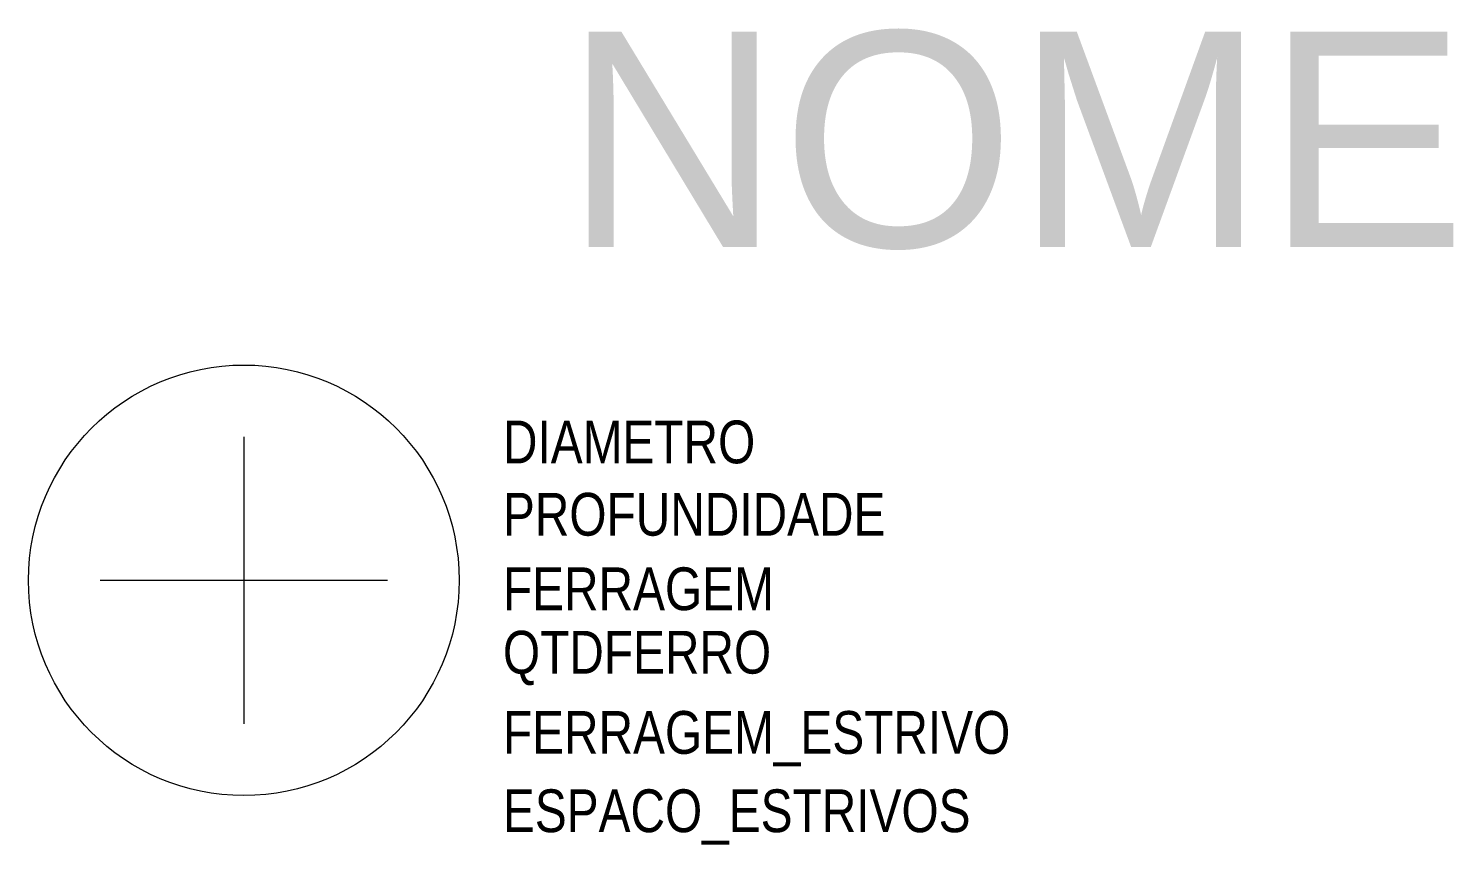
# Model space of a CAD drawing. Header units: millimetres. Extents: x -0.15 to 0.843, y -0.184 to 0.384.
import ezdxf

# ---------------------------------------------------------------- set-up
doc = ezdxf.new("R2010")
doc.units = ezdxf.units.MM
doc.layers.add('TextoEstrutural', color=7, linetype='Continuous', plot=False)
doc.layers.add('VP', color=7, linetype='Continuous', plot=False)
doc.styles.get("Standard").update_dxf_attribs({"font": 'arial.ttf'})

msp = doc.modelspace()

# ---------------------------------------------------------------- linework, layer by layer
for p, q in [((0, 0.1), (0, -0.1)), ((-0.1, 0), (0.1, 0))]:
    msp.add_line(p, q)
msp.add_circle((0, 0), 0.15)

# ---------------------------------------------------------------- texts
at = {"layer": 'TextoEstrutural'}
msp.add_attdef('NOME', (0.22313, 0.23224), 'E1', height=0.15, dxfattribs=at)
at = {"layer": 'VP', "width": 0.8, "flags": 1}
for tag, p, s, height in [('DIAMETRO', (0.18051, 0.08151), '0.20', 0.029802), ('PROFUNDIDADE', (0.18051, 0.03111), '6.00', 0.029802), ('FERRAGEM', (0.18051, -0.02082), '5/16', 0.029802), ('QTDFERRO', (0.18051, -0.06502), '4', 0.0298), ('FERRAGEM_ESTRIVO', (0.18051, -0.1209), '4.2mm', 0.029802), ('ESPACO_ESTRIVOS', (0.18051, -0.17548), '0.25', 0.029802)]:
    msp.add_attdef(tag, p, s, height=height, dxfattribs=at)

doc.saveas('drawing.dxf')
